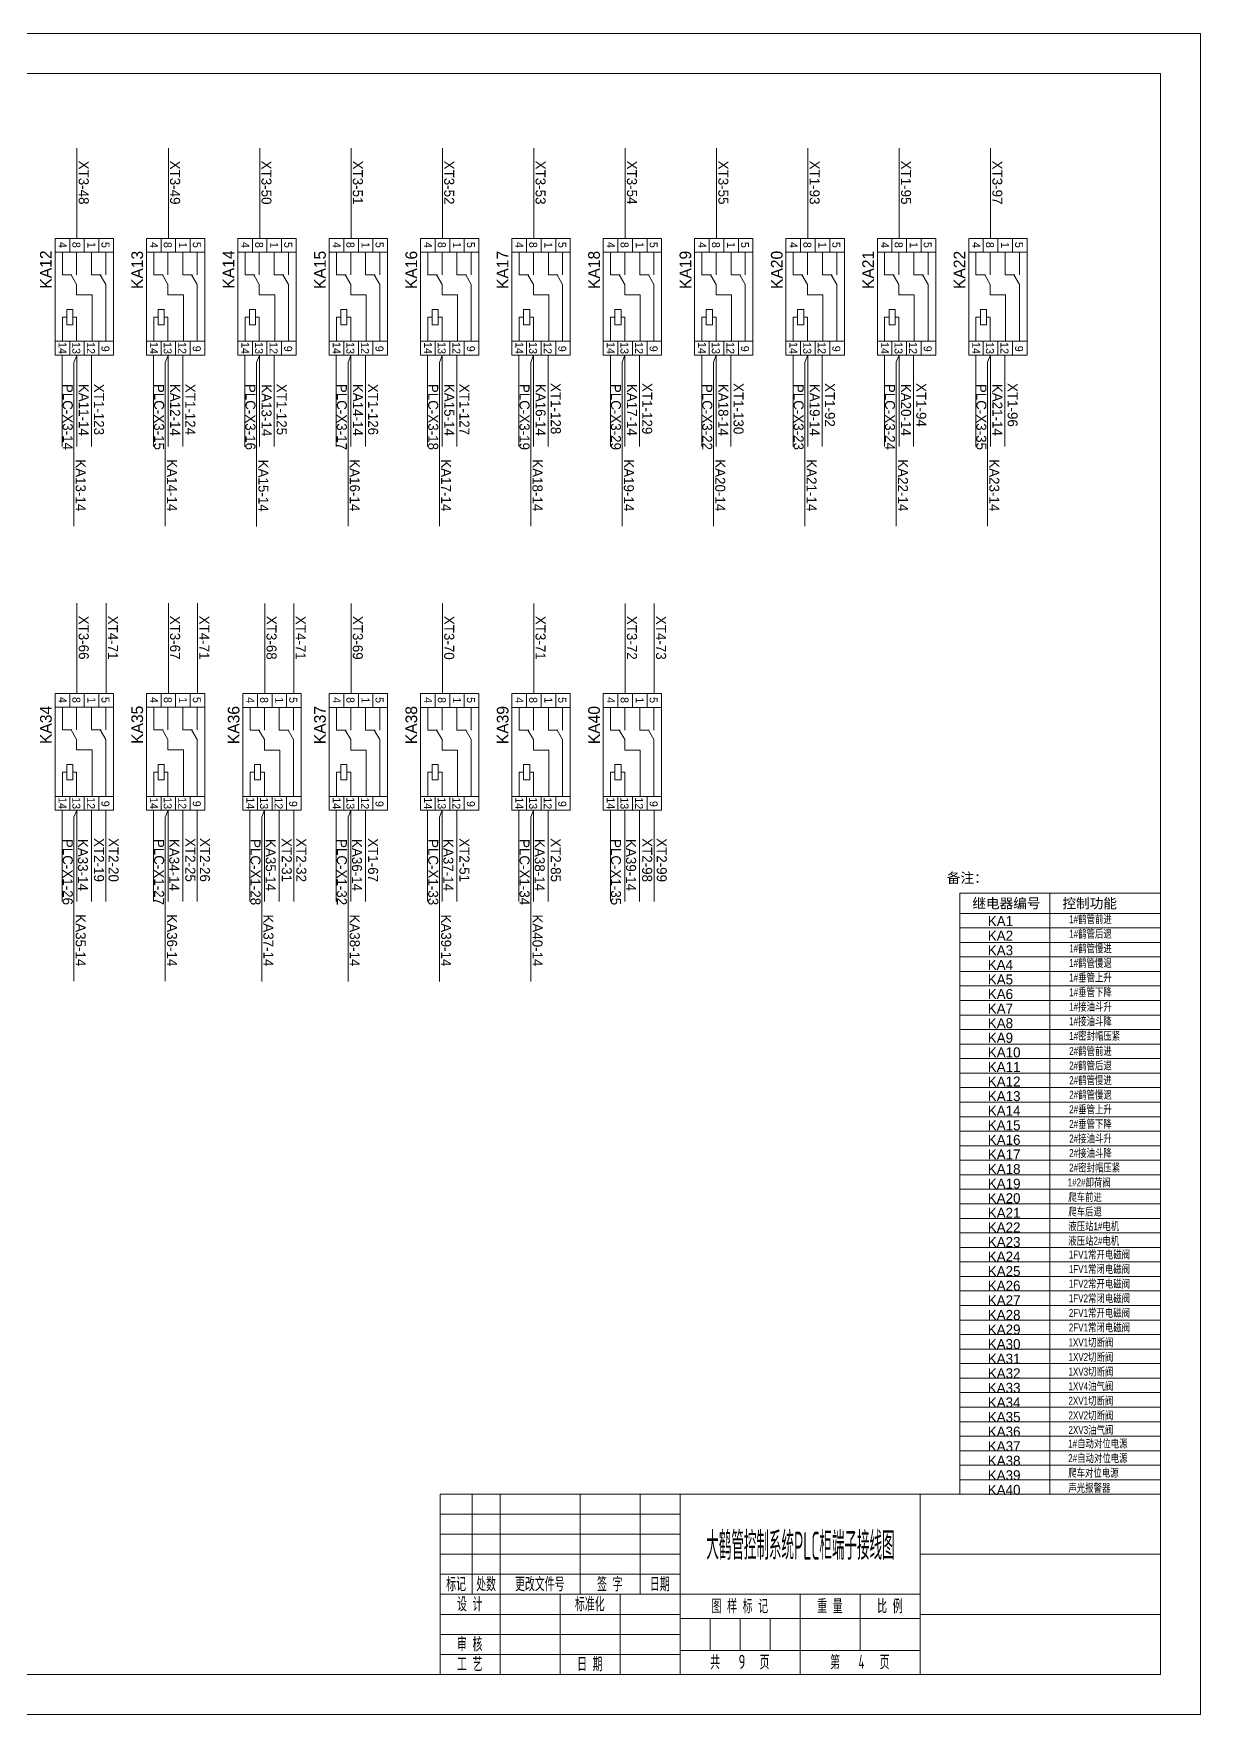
# Model space of a CAD drawing. Header units: millimetres. Extents: x 32721 to 103787, y 57624 to 127312.
# Drawn here: x 39466 to 41410, y 64731 to 67531 of the extents above; entities that cross this region are included whole.
import ezdxf
from ezdxf.enums import TextEntityAlignment as Align

# ---------------------------------------------------------------- set-up
doc = ezdxf.new("R2010")
doc.units = ezdxf.units.MM
doc.header["$LTSCALE"] = 10
for name, color, linetype, lineweight in [('1轮廓实线层', 7, 'Continuous', 18), ('2细线层', 4, 'Continuous', 18), ('6文字层', 3, 'Continuous', 18), ('图框层', 7, 'Continuous', 18)]:
    doc.layers.add(name, color=color, linetype=linetype, lineweight=lineweight)
doc.styles.get("Standard").update_dxf_attribs({"font": 'isocp.shx', "width": 0.707, "bigfont": 'hztxt.shx'})
doc.styles.add('样式 1', font='SIMYOU.TTF', dxfattribs={"width": 0.75})

msp = doc.modelspace()

# ---------------------------------------------------------------- linework, layer by layer
at = {"layer": '1轮廓实线层'}
for p, q in [((39537.91, 67189.3), (39537.91, 67339.68)), ((39690.12, 67189.3), (39690.12, 67339.68)), ((39842.33, 67189.3), (39842.33, 67339.68)), ((39994.55, 67189.3), (39994.55, 67339.68)), ((40146.76, 67189.3), (40146.76, 67339.68)), ((40298.97, 67189.3), (40298.97, 67339.68)), ((40451.18, 67189.3), (40451.18, 67339.68)), ((40603.39, 67189.3), (40603.39, 67339.68)), ((40755.6, 67189.3), (40755.6, 67339.68)), ((40907.81, 67189.3), (40907.81, 67339.68)), ((41060.02, 67189.3), (41060.02, 67339.68)), ((39598.66, 67189.3), (39501.46, 67189.3)), ((39501.46, 66994.9), (39501.46, 67189.3)), ((39525.76, 67166.32), (39525.76, 67189.3)), ((39550.06, 67166.32), (39550.06, 67189.3)), ((39574.36, 67166.32), (39574.36, 67189.3)), ((39598.66, 66994.9), (39598.66, 67189.3)), ((39750.87, 67189.3), (39653.67, 67189.3)), ((39653.67, 66994.9), (39653.67, 67189.3)), ((39677.97, 67166.32), (39677.97, 67189.3)), ((39702.27, 67166.32), (39702.27, 67189.3)), ((39726.57, 67166.32), (39726.57, 67189.3)), ((39750.87, 66994.9), (39750.87, 67189.3)), ((39903.08, 67189.3), (39805.88, 67189.3)), ((39805.88, 66994.9), (39805.88, 67189.3)), ((39830.18, 67166.32), (39830.18, 67189.3)), ((39854.48, 67166.32), (39854.48, 67189.3)), ((39878.78, 67166.32), (39878.78, 67189.3)), ((39903.08, 66994.9), (39903.08, 67189.3)), ((40055.3, 67189.3), (39958.1, 67189.3)), ((39958.1, 66994.9), (39958.1, 67189.3)), ((39982.4, 67166.32), (39982.4, 67189.3)), ((40006.7, 67166.32), (40006.7, 67189.3)), ((40031, 67166.32), (40031, 67189.3)), ((40055.3, 66994.9), (40055.3, 67189.3)), ((40207.51, 67189.3), (40110.31, 67189.3)), ((40110.31, 66994.9), (40110.31, 67189.3)), ((40134.61, 67166.32), (40134.61, 67189.3)), ((40158.91, 67166.32), (40158.91, 67189.3)), ((40183.21, 67166.32), (40183.21, 67189.3)), ((40207.51, 66994.9), (40207.51, 67189.3)), ((40359.72, 67189.3), (40262.52, 67189.3)), ((40262.52, 66994.9), (40262.52, 67189.3)), ((40286.82, 67166.32), (40286.82, 67189.3)), ((40311.12, 67166.32), (40311.12, 67189.3)), ((40335.42, 67166.32), (40335.42, 67189.3)), ((40359.72, 66994.9), (40359.72, 67189.3)), ((40511.93, 67189.3), (40414.73, 67189.3)), ((40414.73, 66994.9), (40414.73, 67189.3)), ((40439.03, 67166.32), (40439.03, 67189.3)), ((40463.33, 67166.32), (40463.33, 67189.3)), ((40487.63, 67166.32), (40487.63, 67189.3)), ((40511.93, 66994.9), (40511.93, 67189.3)), ((40664.14, 67189.3), (40566.94, 67189.3)), ((40566.94, 66994.9), (40566.94, 67189.3)), ((40591.24, 67166.32), (40591.24, 67189.3)), ((40615.54, 67166.32), (40615.54, 67189.3)), ((40639.84, 67166.32), (40639.84, 67189.3)), ((40664.14, 66994.9), (40664.14, 67189.3)), ((40816.35, 67189.3), (40719.15, 67189.3)), ((40719.15, 66994.9), (40719.15, 67189.3)), ((40743.45, 67166.32), (40743.45, 67189.3)), ((40767.75, 67166.32), (40767.75, 67189.3)), ((40792.05, 67166.32), (40792.05, 67189.3)), ((40816.35, 66994.9), (40816.35, 67189.3)), ((40968.56, 67189.3), (40871.36, 67189.3)), ((40871.36, 66994.9), (40871.36, 67189.3)), ((40895.66, 67166.32), (40895.66, 67189.3)), ((40919.96, 67166.32), (40919.96, 67189.3)), ((40944.26, 67166.32), (40944.26, 67189.3)), ((40968.56, 66994.9), (40968.56, 67189.3)), ((41120.77, 67189.3), (41023.57, 67189.3)), ((41023.57, 66994.9), (41023.57, 67189.3)), ((41047.87, 67166.32), (41047.87, 67189.3)), ((41072.17, 67166.32), (41072.17, 67189.3)), ((41096.47, 67166.32), (41096.47, 67189.3)), ((41120.77, 66994.9), (41120.77, 67189.3)), ((39598.66, 67166.32), (39501.46, 67166.32)), ((39513.56, 67128.64), (39513.56, 67166.32)), ((39537.28, 67128.64), (39537.28, 67166.32)), ((39562.16, 67128.64), (39562.16, 67166.32)), ((39585.88, 67128.64), (39585.88, 67166.32)), ((39750.87, 67166.32), (39653.67, 67166.32)), ((39665.77, 67128.64), (39665.77, 67166.32)), ((39689.49, 67128.64), (39689.49, 67166.32)), ((39714.37, 67128.64), (39714.37, 67166.32)), ((39738.09, 67128.64), (39738.09, 67166.32)), ((39903.08, 67166.32), (39805.88, 67166.32)), ((39817.98, 67128.64), (39817.98, 67166.32)), ((39841.7, 67128.64), (39841.7, 67166.32)), ((39866.58, 67128.64), (39866.58, 67166.32)), ((39890.3, 67128.64), (39890.3, 67166.32)), ((40055.3, 67166.32), (39958.1, 67166.32)), ((39970.19, 67128.64), (39970.19, 67166.32)), ((39993.91, 67128.64), (39993.91, 67166.32)), ((40018.79, 67128.64), (40018.79, 67166.32)), ((40042.51, 67128.64), (40042.51, 67166.32)), ((40207.51, 67166.32), (40110.31, 67166.32)), ((40122.4, 67128.64), (40122.4, 67166.32)), ((40146.13, 67128.64), (40146.13, 67166.32)), ((40171, 67128.64), (40171, 67166.32)), ((40194.73, 67128.64), (40194.73, 67166.32)), ((40359.72, 67166.32), (40262.52, 67166.32)), ((40274.61, 67128.64), (40274.61, 67166.32)), ((40298.34, 67128.64), (40298.34, 67166.32)), ((40323.21, 67128.64), (40323.21, 67166.32)), ((40346.94, 67128.64), (40346.94, 67166.32)), ((40511.93, 67166.32), (40414.73, 67166.32)), ((40426.82, 67128.64), (40426.82, 67166.32)), ((40450.55, 67128.64), (40450.55, 67166.32)), ((40475.42, 67128.64), (40475.42, 67166.32)), ((40499.15, 67128.64), (40499.15, 67166.32)), ((40664.14, 67166.32), (40566.94, 67166.32)), ((40579.03, 67128.64), (40579.03, 67166.32)), ((40602.76, 67128.64), (40602.76, 67166.32)), ((40627.63, 67128.64), (40627.63, 67166.32)), ((40651.36, 67128.64), (40651.36, 67166.32)), ((40816.35, 67166.32), (40719.15, 67166.32)), ((40731.24, 67128.64), (40731.24, 67166.32)), ((40754.97, 67128.64), (40754.97, 67166.32)), ((40779.84, 67128.64), (40779.84, 67166.32)), ((40803.57, 67128.64), (40803.57, 67166.32)), ((40968.56, 67166.32), (40871.36, 67166.32)), ((40883.45, 67128.64), (40883.45, 67166.32)), ((40907.18, 67128.64), (40907.18, 67166.32)), ((40932.05, 67128.64), (40932.05, 67166.32)), ((40955.78, 67128.64), (40955.78, 67166.32)), ((41120.77, 67166.32), (41023.57, 67166.32)), ((41035.66, 67128.64), (41035.66, 67166.32)), ((41059.39, 67128.64), (41059.39, 67166.32)), ((41084.26, 67128.64), (41084.26, 67166.32)), ((41107.99, 67128.64), (41107.99, 67166.32)), ((39529.54, 67128.64), (39513.56, 67128.64)), ((39537.28, 67112.69), (39528.07, 67128.64)), ((39578.14, 67128.64), (39562.16, 67128.64)), ((39585.88, 67112.69), (39576.67, 67128.64)), ((39681.75, 67128.64), (39665.77, 67128.64)), ((39689.49, 67112.69), (39680.28, 67128.64)), ((39730.35, 67128.64), (39714.37, 67128.64)), ((39738.09, 67112.69), (39728.88, 67128.64)), ((39833.96, 67128.64), (39817.98, 67128.64)), ((39841.7, 67112.69), (39832.49, 67128.64)), ((39882.56, 67128.64), (39866.58, 67128.64)), ((39890.3, 67112.69), (39881.09, 67128.64)), ((39986.17, 67128.64), (39970.19, 67128.64)), ((39993.91, 67112.69), (39984.7, 67128.64)), ((40034.77, 67128.64), (40018.79, 67128.64)), ((40042.51, 67112.69), (40033.3, 67128.64)), ((40138.38, 67128.64), (40122.4, 67128.64)), ((40146.13, 67112.69), (40136.91, 67128.64)), ((40186.98, 67128.64), (40171, 67128.64)), ((40194.73, 67112.69), (40185.51, 67128.64)), ((40290.59, 67128.64), (40274.61, 67128.64)), ((40298.34, 67112.69), (40289.12, 67128.64)), ((40339.19, 67128.64), (40323.21, 67128.64)), ((40346.94, 67112.69), (40337.72, 67128.64)), ((40442.8, 67128.64), (40426.82, 67128.64)), ((40450.55, 67112.69), (40441.33, 67128.64)), ((40491.4, 67128.64), (40475.42, 67128.64)), ((40499.15, 67112.69), (40489.93, 67128.64)), ((40595.01, 67128.64), (40579.03, 67128.64)), ((40602.76, 67112.69), (40593.54, 67128.64)), ((40643.61, 67128.64), (40627.63, 67128.64)), ((40651.36, 67112.69), (40642.14, 67128.64)), ((40747.22, 67128.64), (40731.24, 67128.64)), ((40754.97, 67112.69), (40745.75, 67128.64)), ((40795.82, 67128.64), (40779.84, 67128.64)), ((40803.57, 67112.69), (40794.35, 67128.64)), ((40899.43, 67128.64), (40883.45, 67128.64)), ((40907.18, 67112.69), (40897.96, 67128.64)), ((40948.03, 67128.64), (40932.05, 67128.64)), ((40955.78, 67112.69), (40946.56, 67128.64)), ((41051.64, 67128.64), (41035.66, 67128.64)), ((41059.39, 67112.69), (41050.17, 67128.64)), ((41100.24, 67128.64), (41084.26, 67128.64)), ((41107.99, 67112.69), (41098.77, 67128.64)), ((39537.28, 67095.35), (39537.28, 67112.69)), ((39563.01, 67095.35), (39537.28, 67095.35)), ((39563.01, 67017.63), (39563.01, 67095.35)), ((39585.88, 67017.88), (39585.88, 67112.69)), ((39689.49, 67095.35), (39689.49, 67112.69)), ((39715.22, 67095.35), (39689.49, 67095.35)), ((39715.22, 67017.63), (39715.22, 67095.35)), ((39738.09, 67017.88), (39738.09, 67112.69)), ((39841.7, 67095.35), (39841.7, 67112.69)), ((39867.43, 67095.35), (39841.7, 67095.35)), ((39867.43, 67017.63), (39867.43, 67095.35)), ((39890.3, 67017.88), (39890.3, 67112.69)), ((39993.91, 67095.35), (39993.91, 67112.69)), ((40019.64, 67095.35), (39993.91, 67095.35)), ((40019.64, 67017.63), (40019.64, 67095.35)), ((40042.51, 67017.88), (40042.51, 67112.69)), ((40146.13, 67095.35), (40146.13, 67112.69)), ((40171.85, 67095.35), (40146.13, 67095.35)), ((40171.85, 67017.63), (40171.85, 67095.35)), ((40194.73, 67017.88), (40194.73, 67112.69)), ((40298.34, 67095.35), (40298.34, 67112.69)), ((40324.06, 67095.35), (40298.34, 67095.35)), ((40324.06, 67017.63), (40324.06, 67095.35)), ((40346.94, 67017.88), (40346.94, 67112.69)), ((40450.55, 67095.35), (40450.55, 67112.69)), ((40476.27, 67095.35), (40450.55, 67095.35)), ((40476.27, 67017.63), (40476.27, 67095.35)), ((40499.15, 67017.88), (40499.15, 67112.69)), ((40602.76, 67095.35), (40602.76, 67112.69)), ((40628.48, 67095.35), (40602.76, 67095.35)), ((40628.48, 67017.63), (40628.48, 67095.35)), ((40651.36, 67017.88), (40651.36, 67112.69)), ((40754.97, 67095.35), (40754.97, 67112.69)), ((40780.69, 67095.35), (40754.97, 67095.35)), ((40780.69, 67017.63), (40780.69, 67095.35)), ((40803.57, 67017.88), (40803.57, 67112.69)), ((40907.18, 67095.35), (40907.18, 67112.69)), ((40932.9, 67095.35), (40907.18, 67095.35)), ((40932.9, 67017.63), (40932.9, 67095.35)), ((40955.78, 67017.88), (40955.78, 67112.69)), ((41059.39, 67095.35), (41059.39, 67112.69)), ((41085.11, 67095.35), (41059.39, 67095.35)), ((41085.11, 67017.63), (41085.11, 67095.35)), ((41107.99, 67017.88), (41107.99, 67112.69)), ((39513.56, 67017.88), (39513.56, 67058.23)), ((39520.87, 67058.23), (39513.56, 67058.23)), ((39531.07, 67058.23), (39537.28, 67058.23)), ((39537.28, 67017.88), (39537.28, 67058.23)), ((39665.77, 67017.88), (39665.77, 67058.23)), ((39673.08, 67058.23), (39665.77, 67058.23)), ((39683.28, 67058.23), (39689.49, 67058.23)), ((39689.49, 67017.88), (39689.49, 67058.23)), ((39817.98, 67017.88), (39817.98, 67058.23)), ((39825.29, 67058.23), (39817.98, 67058.23)), ((39835.49, 67058.23), (39841.7, 67058.23)), ((39841.7, 67017.88), (39841.7, 67058.23)), ((39970.19, 67017.88), (39970.19, 67058.23)), ((39977.5, 67058.23), (39970.19, 67058.23)), ((39987.7, 67058.23), (39993.91, 67058.23)), ((39993.91, 67017.88), (39993.91, 67058.23)), ((40122.4, 67017.88), (40122.4, 67058.23)), ((40129.71, 67058.23), (40122.4, 67058.23)), ((40139.91, 67058.23), (40146.13, 67058.23)), ((40146.13, 67017.88), (40146.13, 67058.23)), ((40274.61, 67017.88), (40274.61, 67058.23)), ((40281.92, 67058.23), (40274.61, 67058.23)), ((40292.12, 67058.23), (40298.34, 67058.23)), ((40298.34, 67017.88), (40298.34, 67058.23)), ((40426.82, 67017.88), (40426.82, 67058.23)), ((40434.13, 67058.23), (40426.82, 67058.23)), ((40444.33, 67058.23), (40450.55, 67058.23)), ((40450.55, 67017.88), (40450.55, 67058.23)), ((40579.03, 67017.88), (40579.03, 67058.23)), ((40586.34, 67058.23), (40579.03, 67058.23)), ((40596.54, 67058.23), (40602.76, 67058.23)), ((40602.76, 67017.88), (40602.76, 67058.23)), ((40731.24, 67017.88), (40731.24, 67058.23)), ((40738.55, 67058.23), (40731.24, 67058.23)), ((40748.75, 67058.23), (40754.97, 67058.23)), ((40754.97, 67017.88), (40754.97, 67058.23)), ((40883.45, 67017.88), (40883.45, 67058.23)), ((40890.76, 67058.23), (40883.45, 67058.23)), ((40900.96, 67058.23), (40907.18, 67058.23)), ((40907.18, 67017.88), (40907.18, 67058.23)), ((41035.66, 67017.88), (41035.66, 67058.23)), ((41042.97, 67058.23), (41035.66, 67058.23)), ((41053.17, 67058.23), (41059.39, 67058.23)), ((41059.39, 67017.88), (41059.39, 67058.23)), ((39598.66, 67017.88), (39501.46, 67017.88)), ((39525.76, 66994.9), (39525.76, 67017.88)), ((39550.06, 66994.9), (39550.06, 67017.88)), ((39574.36, 66994.9), (39574.36, 67017.88)), ((39750.87, 67017.88), (39653.67, 67017.88)), ((39677.97, 66994.9), (39677.97, 67017.88)), ((39702.27, 66994.9), (39702.27, 67017.88)), ((39726.57, 66994.9), (39726.57, 67017.88)), ((39903.08, 67017.88), (39805.88, 67017.88)), ((39830.18, 66994.9), (39830.18, 67017.88)), ((39854.48, 66994.9), (39854.48, 67017.88)), ((39878.78, 66994.9), (39878.78, 67017.88)), ((40055.3, 67017.88), (39958.1, 67017.88)), ((39982.4, 66994.9), (39982.4, 67017.88)), ((40006.7, 66994.9), (40006.7, 67017.88)), ((40031, 66994.9), (40031, 67017.88)), ((40207.51, 67017.88), (40110.31, 67017.88)), ((40134.61, 66994.9), (40134.61, 67017.88)), ((40158.91, 66994.9), (40158.91, 67017.88)), ((40183.21, 66994.9), (40183.21, 67017.88)), ((40359.72, 67017.88), (40262.52, 67017.88)), ((40286.82, 66994.9), (40286.82, 67017.88)), ((40311.12, 66994.9), (40311.12, 67017.88)), ((40335.42, 66994.9), (40335.42, 67017.88)), ((40511.93, 67017.88), (40414.73, 67017.88)), ((40439.03, 66994.9), (40439.03, 67017.88)), ((40463.33, 66994.9), (40463.33, 67017.88)), ((40487.63, 66994.9), (40487.63, 67017.88)), ((40664.14, 67017.88), (40566.94, 67017.88)), ((40591.24, 66994.9), (40591.24, 67017.88)), ((40615.54, 66994.9), (40615.54, 67017.88)), ((40639.84, 66994.9), (40639.84, 67017.88)), ((40816.35, 67017.88), (40719.15, 67017.88)), ((40743.45, 66994.9), (40743.45, 67017.88)), ((40767.75, 66994.9), (40767.75, 67017.88)), ((40792.05, 66994.9), (40792.05, 67017.88)), ((40968.56, 67017.88), (40871.36, 67017.88)), ((40895.66, 66994.9), (40895.66, 67017.88)), ((40919.96, 66994.9), (40919.96, 67017.88)), ((40944.26, 66994.9), (40944.26, 67017.88)), ((41120.77, 67017.88), (41023.57, 67017.88)), ((41047.87, 66994.9), (41047.87, 67017.88)), ((41072.17, 66994.9), (41072.17, 67017.88)), ((41096.47, 66994.9), (41096.47, 67017.88)), ((39598.66, 66994.9), (39501.46, 66994.9)), ((39513.27, 66994.9), (39513.27, 66842.78)), ((39532.81, 66982.59), (39537.57, 66994.25)), ((39532.81, 66967), (39532.81, 66982.59)), ((39537.57, 66994.9), (39537.57, 66842.78)), ((39561.87, 66994.9), (39561.87, 66842.78)), ((39750.87, 66994.9), (39653.67, 66994.9)), ((39665.48, 66994.9), (39665.48, 66842.78)), ((39685.02, 66982.59), (39689.78, 66994.25)), ((39685.02, 66967), (39685.02, 66982.59)), ((39689.78, 66994.9), (39689.78, 66842.78)), ((39714.08, 66994.9), (39714.08, 66842.78)), ((39903.08, 66994.9), (39805.88, 66994.9)), ((39817.69, 66994.25), (39817.69, 66842.13)), ((39837.23, 66982.59), (39841.99, 66994.25)), ((39837.23, 66967), (39837.23, 66982.59)), ((39841.99, 66994.9), (39841.99, 66842.78)), ((39866.29, 66994.9), (39866.29, 66842.78)), ((40055.3, 66994.9), (39958.1, 66994.9)), ((39969.9, 66994.9), (39969.9, 66842.78)), ((39989.44, 66982.59), (39994.2, 66994.25)), ((39989.44, 66967), (39989.44, 66982.59)), ((39994.2, 66994.9), (39994.2, 66842.78)), ((40018.5, 66994.9), (40018.5, 66842.78)), ((40207.51, 66994.9), (40110.31, 66994.9)), ((40122.11, 66994.9), (40122.11, 66842.78)), ((40141.65, 66982.59), (40146.41, 66994.25)), ((40141.65, 66967), (40141.65, 66982.59)), ((40146.41, 66994.9), (40146.41, 66842.78)), ((40170.71, 66994.9), (40170.71, 66842.78)), ((40359.72, 66994.9), (40262.52, 66994.9)), ((40274.32, 66994.9), (40274.32, 66842.78)), ((40293.86, 66983.24), (40298.62, 66994.9)), ((40293.86, 66967.64), (40293.86, 66983.24)), ((40298.62, 66994.9), (40298.62, 66842.78)), ((40322.92, 66994.9), (40322.92, 66842.78)), ((40511.93, 66994.9), (40414.73, 66994.9)), ((40426.53, 66994.9), (40426.53, 66842.78)), ((40446.07, 66983.24), (40450.83, 66994.9)), ((40446.07, 66967.64), (40446.07, 66983.24)), ((40450.83, 66994.9), (40450.83, 66842.78)), ((40475.13, 66994.9), (40475.13, 66842.78)), ((40664.14, 66994.9), (40566.94, 66994.9)), ((40578.74, 66994.9), (40578.74, 66842.78)), ((40598.28, 66983.24), (40603.04, 66994.9)), ((40598.28, 66967.64), (40598.28, 66983.24)), ((40603.04, 66994.9), (40603.04, 66842.78)), ((40627.34, 66994.9), (40627.34, 66842.78)), ((40816.35, 66994.9), (40719.15, 66994.9)), ((40730.95, 66994.9), (40730.95, 66842.78)), ((40750.49, 66983.24), (40755.25, 66994.9)), ((40750.49, 66967.64), (40750.49, 66983.24)), ((40755.25, 66994.9), (40755.25, 66842.78)), ((40779.55, 66994.9), (40779.55, 66842.78)), ((40968.56, 66994.9), (40871.36, 66994.9)), ((40883.16, 66994.9), (40883.16, 66842.78)), ((40902.7, 66983.24), (40907.46, 66994.9)), ((40902.7, 66967.64), (40902.7, 66983.24)), ((40907.46, 66994.9), (40907.46, 66842.78)), ((40931.76, 66994.9), (40931.76, 66842.78)), ((41120.77, 66994.9), (41023.57, 66994.9)), ((41035.37, 66994.9), (41035.37, 66842.78)), ((41054.91, 66983.24), (41059.67, 66994.9)), ((41054.91, 66967.64), (41054.91, 66983.24)), ((41059.67, 66994.9), (41059.67, 66842.78)), ((41083.97, 66994.9), (41083.97, 66842.78)), ((39532.81, 66967.64), (39532.81, 66709.98)), ((39685.02, 66967.64), (39685.02, 66709.98)), ((39837.23, 66967), (39837.23, 66709.33)), ((39989.44, 66967.64), (39989.44, 66709.98)), ((40141.65, 66967.64), (40141.65, 66709.98)), ((40293.86, 66967.64), (40293.86, 66709.98)), ((40446.07, 66967.64), (40446.07, 66709.98)), ((40598.28, 66967.64), (40598.28, 66709.98)), ((40750.49, 66967.64), (40750.49, 66709.98)), ((40902.7, 66967.64), (40902.7, 66709.98)), ((41054.91, 66967.64), (41054.91, 66709.98)), ((39537.91, 66431.27), (39537.91, 66581.65)), ((39586.51, 66431.27), (39586.51, 66581.65)), ((39690.12, 66431.27), (39690.12, 66581.65)), ((39738.72, 66431.27), (39738.72, 66581.65)), ((39850.74, 66431.01), (39850.74, 66581.39)), ((39899.34, 66431.01), (39899.34, 66581.39)), ((39994.55, 66431.01), (39994.55, 66581.39)), ((40146.76, 66431.01), (40146.76, 66581.39)), ((40298.97, 66431.01), (40298.97, 66581.39)), ((40451.18, 66431.01), (40451.18, 66581.39)), ((40499.78, 66431.01), (40499.78, 66581.39)), ((39598.66, 66431.27), (39501.46, 66431.27)), ((39501.46, 66236.87), (39501.46, 66431.27)), ((39525.76, 66408.29), (39525.76, 66431.27)), ((39550.06, 66408.29), (39550.06, 66431.27)), ((39574.36, 66408.29), (39574.36, 66431.27)), ((39598.66, 66236.87), (39598.66, 66431.27)), ((39750.87, 66431.27), (39653.67, 66431.27)), ((39653.67, 66236.87), (39653.67, 66431.27)), ((39677.97, 66408.29), (39677.97, 66431.27)), ((39702.27, 66408.29), (39702.27, 66431.27)), ((39726.57, 66408.29), (39726.57, 66431.27)), ((39750.87, 66236.87), (39750.87, 66431.27)), ((39911.49, 66431.01), (39814.29, 66431.01)), ((39814.29, 66236.61), (39814.29, 66431.01)), ((39838.59, 66408.03), (39838.59, 66431.01)), ((39862.89, 66408.03), (39862.89, 66431.01)), ((39887.19, 66408.03), (39887.19, 66431.01)), ((39911.49, 66236.61), (39911.49, 66431.01)), ((40055.3, 66431.01), (39958.1, 66431.01)), ((39958.1, 66236.61), (39958.1, 66431.01)), ((39982.4, 66408.03), (39982.4, 66431.01)), ((40006.7, 66408.03), (40006.7, 66431.01)), ((40031, 66408.03), (40031, 66431.01)), ((40055.3, 66236.61), (40055.3, 66431.01)), ((40207.51, 66431.01), (40110.31, 66431.01)), ((40110.31, 66236.61), (40110.31, 66431.01)), ((40134.61, 66408.03), (40134.61, 66431.01)), ((40158.91, 66408.03), (40158.91, 66431.01)), ((40183.21, 66408.03), (40183.21, 66431.01)), ((40207.51, 66236.61), (40207.51, 66431.01)), ((40359.72, 66431.01), (40262.52, 66431.01)), ((40262.52, 66236.61), (40262.52, 66431.01)), ((40286.82, 66408.03), (40286.82, 66431.01)), ((40311.12, 66408.03), (40311.12, 66431.01)), ((40335.42, 66408.03), (40335.42, 66431.01)), ((40359.72, 66236.61), (40359.72, 66431.01)), ((40511.93, 66431.01), (40414.73, 66431.01)), ((40414.73, 66236.61), (40414.73, 66431.01)), ((40439.03, 66408.03), (40439.03, 66431.01)), ((40463.33, 66408.03), (40463.33, 66431.01)), ((40487.63, 66408.03), (40487.63, 66431.01)), ((40511.93, 66236.61), (40511.93, 66431.01)), ((39598.66, 66408.29), (39501.46, 66408.29)), ((39513.56, 66370.61), (39513.56, 66408.29)), ((39537.28, 66370.61), (39537.28, 66408.29)), ((39562.16, 66370.61), (39562.16, 66408.29)), ((39585.88, 66370.61), (39585.88, 66408.29)), ((39750.87, 66408.29), (39653.67, 66408.29)), ((39665.77, 66370.61), (39665.77, 66408.29)), ((39689.49, 66370.61), (39689.49, 66408.29)), ((39714.37, 66370.61), (39714.37, 66408.29)), ((39738.09, 66370.61), (39738.09, 66408.29)), ((39911.49, 66408.03), (39814.29, 66408.03)), ((39826.38, 66370.35), (39826.38, 66408.03)), ((39850.11, 66370.35), (39850.11, 66408.03)), ((39874.98, 66370.35), (39874.98, 66408.03)), ((39898.71, 66370.35), (39898.71, 66408.03)), ((40055.3, 66408.03), (39958.1, 66408.03)), ((39970.19, 66370.35), (39970.19, 66408.03)), ((39993.91, 66370.35), (39993.91, 66408.03)), ((40018.79, 66370.35), (40018.79, 66408.03)), ((40042.51, 66370.35), (40042.51, 66408.03)), ((40207.51, 66408.03), (40110.31, 66408.03)), ((40122.4, 66370.35), (40122.4, 66408.03)), ((40146.13, 66370.35), (40146.13, 66408.03)), ((40171, 66370.35), (40171, 66408.03)), ((40194.73, 66370.35), (40194.73, 66408.03)), ((40359.72, 66408.03), (40262.52, 66408.03)), ((40274.61, 66370.35), (40274.61, 66408.03)), ((40298.34, 66370.35), (40298.34, 66408.03)), ((40323.21, 66370.35), (40323.21, 66408.03)), ((40346.94, 66370.35), (40346.94, 66408.03)), ((40511.93, 66408.03), (40414.73, 66408.03)), ((40426.82, 66370.35), (40426.82, 66408.03)), ((40450.55, 66370.35), (40450.55, 66408.03)), ((40475.42, 66370.35), (40475.42, 66408.03)), ((40499.15, 66370.35), (40499.15, 66408.03)), ((39529.54, 66370.61), (39513.56, 66370.61)), ((39537.28, 66354.66), (39528.07, 66370.61)), ((39578.14, 66370.61), (39562.16, 66370.61)), ((39585.88, 66354.66), (39576.67, 66370.61)), ((39681.75, 66370.61), (39665.77, 66370.61)), ((39689.49, 66354.66), (39680.28, 66370.61)), ((39730.35, 66370.61), (39714.37, 66370.61)), ((39738.09, 66354.66), (39728.88, 66370.61)), ((39842.36, 66370.35), (39826.38, 66370.35)), ((39850.11, 66354.4), (39840.89, 66370.35)), ((39890.96, 66370.35), (39874.98, 66370.35)), ((39898.71, 66354.4), (39889.49, 66370.35)), ((39986.17, 66370.35), (39970.19, 66370.35)), ((39993.91, 66354.4), (39984.7, 66370.35)), ((40034.77, 66370.35), (40018.79, 66370.35)), ((40042.51, 66354.4), (40033.3, 66370.35)), ((40138.38, 66370.35), (40122.4, 66370.35)), ((40146.13, 66354.4), (40136.91, 66370.35)), ((40186.98, 66370.35), (40171, 66370.35)), ((40194.73, 66354.4), (40185.51, 66370.35)), ((40290.59, 66370.35), (40274.61, 66370.35)), ((40298.34, 66354.4), (40289.12, 66370.35)), ((40339.19, 66370.35), (40323.21, 66370.35)), ((40346.94, 66354.4), (40337.72, 66370.35)), ((40442.8, 66370.35), (40426.82, 66370.35)), ((40450.55, 66354.4), (40441.33, 66370.35)), ((40491.4, 66370.35), (40475.42, 66370.35)), ((40499.15, 66354.4), (40489.93, 66370.35)), ((39537.28, 66337.32), (39537.28, 66354.66)), ((39563.01, 66337.32), (39537.28, 66337.32)), ((39563.01, 66259.6), (39563.01, 66337.32)), ((39585.88, 66259.86), (39585.88, 66354.66)), ((39689.49, 66337.32), (39689.49, 66354.66)), ((39715.22, 66337.32), (39689.49, 66337.32)), ((39715.22, 66259.6), (39715.22, 66337.32)), ((39738.09, 66259.86), (39738.09, 66354.66)), ((39850.11, 66337.06), (39850.11, 66354.4)), ((39875.83, 66337.06), (39850.11, 66337.06)), ((39875.83, 66259.34), (39875.83, 66337.06)), ((39898.71, 66259.59), (39898.71, 66354.4)), ((39993.91, 66337.06), (39993.91, 66354.4)), ((40019.64, 66337.06), (39993.91, 66337.06)), ((40019.64, 66259.34), (40019.64, 66337.06)), ((40042.51, 66259.59), (40042.51, 66354.4)), ((40146.13, 66337.06), (40146.13, 66354.4)), ((40171.85, 66337.06), (40146.13, 66337.06)), ((40171.85, 66259.34), (40171.85, 66337.06)), ((40194.73, 66259.59), (40194.73, 66354.4)), ((40298.34, 66337.06), (40298.34, 66354.4)), ((40324.06, 66337.06), (40298.34, 66337.06)), ((40324.06, 66259.34), (40324.06, 66337.06)), ((40346.94, 66259.59), (40346.94, 66354.4)), ((40450.55, 66337.06), (40450.55, 66354.4)), ((40476.27, 66337.06), (40450.55, 66337.06)), ((40476.27, 66259.34), (40476.27, 66337.06)), ((40499.15, 66259.59), (40499.15, 66354.4)), ((39513.56, 66259.86), (39513.56, 66300.2)), ((39520.87, 66300.2), (39513.56, 66300.2)), ((39531.07, 66300.2), (39537.28, 66300.2)), ((39537.28, 66259.86), (39537.28, 66300.2)), ((39665.77, 66259.86), (39665.77, 66300.2)), ((39673.08, 66300.2), (39665.77, 66300.2)), ((39683.28, 66300.2), (39689.49, 66300.2)), ((39689.49, 66259.86), (39689.49, 66300.2)), ((39826.38, 66259.59), (39826.38, 66299.94)), ((39833.69, 66299.94), (39826.38, 66299.94)), ((39843.89, 66299.94), (39850.11, 66299.94)), ((39850.11, 66259.59), (39850.11, 66299.94)), ((39970.19, 66259.59), (39970.19, 66299.94)), ((39977.5, 66299.94), (39970.19, 66299.94)), ((39987.7, 66299.94), (39993.91, 66299.94)), ((39993.91, 66259.59), (39993.91, 66299.94)), ((40122.4, 66259.59), (40122.4, 66299.94)), ((40129.71, 66299.94), (40122.4, 66299.94)), ((40139.91, 66299.94), (40146.13, 66299.94)), ((40146.13, 66259.59), (40146.13, 66299.94)), ((40274.61, 66259.59), (40274.61, 66299.94)), ((40281.92, 66299.94), (40274.61, 66299.94)), ((40292.12, 66299.94), (40298.34, 66299.94)), ((40298.34, 66259.59), (40298.34, 66299.94)), ((40426.82, 66259.59), (40426.82, 66299.94)), ((40434.13, 66299.94), (40426.82, 66299.94)), ((40444.33, 66299.94), (40450.55, 66299.94)), ((40450.55, 66259.59), (40450.55, 66299.94)), ((39598.66, 66259.86), (39501.46, 66259.86)), ((39525.76, 66236.87), (39525.76, 66259.86)), ((39550.06, 66236.87), (39550.06, 66259.86)), ((39574.36, 66236.87), (39574.36, 66259.86)), ((39750.87, 66259.86), (39653.67, 66259.86)), ((39677.97, 66236.87), (39677.97, 66259.86)), ((39702.27, 66236.87), (39702.27, 66259.86)), ((39726.57, 66236.87), (39726.57, 66259.86)), ((39911.49, 66259.59), (39814.29, 66259.59)), ((39838.59, 66236.61), (39838.59, 66259.59)), ((39862.89, 66236.61), (39862.89, 66259.59)), ((39887.19, 66236.61), (39887.19, 66259.59)), ((40055.3, 66259.59), (39958.1, 66259.59)), ((39982.4, 66236.61), (39982.4, 66259.59)), ((40006.7, 66236.61), (40006.7, 66259.59)), ((40031, 66236.61), (40031, 66259.59)), ((40207.51, 66259.59), (40110.31, 66259.59)), ((40134.61, 66236.61), (40134.61, 66259.59)), ((40158.91, 66236.61), (40158.91, 66259.59)), ((40183.21, 66236.61), (40183.21, 66259.59)), ((40359.72, 66259.59), (40262.52, 66259.59)), ((40286.82, 66236.61), (40286.82, 66259.59)), ((40311.12, 66236.61), (40311.12, 66259.59)), ((40335.42, 66236.61), (40335.42, 66259.59)), ((40511.93, 66259.59), (40414.73, 66259.59)), ((40439.03, 66236.61), (40439.03, 66259.59)), ((40463.33, 66236.61), (40463.33, 66259.59)), ((40487.63, 66236.61), (40487.63, 66259.59)), ((39598.66, 66236.87), (39501.46, 66236.87)), ((39513.27, 66236.87), (39513.27, 66084.75)), ((39532.81, 66225.21), (39537.57, 66236.87)), ((39532.81, 66209.61), (39532.81, 66225.21)), ((39537.57, 66236.87), (39537.57, 66084.75)), ((39561.87, 66236.87), (39561.87, 66084.75)), ((39586.17, 66236.87), (39586.17, 66084.75)), ((39750.87, 66236.87), (39653.67, 66236.87)), ((39665.48, 66236.87), (39665.48, 66084.75)), ((39685.02, 66225.21), (39689.78, 66236.87)), ((39685.02, 66209.61), (39685.02, 66225.21)), ((39689.78, 66236.87), (39689.78, 66084.75)), ((39714.08, 66236.87), (39714.08, 66084.75)), ((39738.38, 66236.87), (39738.38, 66084.75)), ((39911.49, 66236.61), (39814.29, 66236.61)), ((39826.09, 66236.61), (39826.09, 66084.49)), ((39845.63, 66224.95), (39850.39, 66236.61)), ((39845.63, 66209.35), (39845.63, 66224.95)), ((39850.39, 66236.61), (39850.39, 66084.49)), ((39874.69, 66236.61), (39874.69, 66084.49)), ((39898.99, 66236.61), (39898.99, 66084.49)), ((40055.3, 66236.61), (39958.1, 66236.61)), ((39969.9, 66236.61), (39969.9, 66084.49)), ((39989.44, 66224.95), (39994.2, 66236.61)), ((39989.44, 66209.35), (39989.44, 66224.95)), ((39994.2, 66236.61), (39994.2, 66084.49)), ((40018.5, 66236.61), (40018.5, 66084.49)), ((40207.51, 66236.61), (40110.31, 66236.61)), ((40122.11, 66236.61), (40122.11, 66084.49)), ((40141.65, 66224.95), (40146.41, 66236.61)), ((40141.65, 66209.35), (40141.65, 66224.95)), ((40146.41, 66236.61), (40146.41, 66084.49)), ((40170.71, 66236.61), (40170.71, 66084.49)), ((40359.72, 66236.61), (40262.52, 66236.61)), ((40274.32, 66236.61), (40274.32, 66084.49)), ((40293.86, 66224.95), (40298.62, 66236.61)), ((40293.86, 66209.35), (40293.86, 66224.95)), ((40298.62, 66236.61), (40298.62, 66084.49)), ((40322.92, 66236.61), (40322.92, 66084.49)), ((40511.93, 66236.61), (40414.73, 66236.61)), ((40426.53, 66236.61), (40426.53, 66084.49)), ((40450.83, 66236.61), (40450.83, 66084.49)), ((40475.13, 66236.61), (40475.13, 66084.49)), ((40499.43, 66236.61), (40499.43, 66084.49)), ((39532.81, 66209.61), (39532.81, 65951.95)), ((39685.02, 66209.61), (39685.02, 65951.95)), ((39845.63, 66209.35), (39845.63, 65951.69)), ((39989.44, 66209.35), (39989.44, 65951.69)), ((40141.65, 66209.35), (40141.65, 65951.69)), ((40293.86, 66209.35), (40293.86, 65951.69)), ((41008.78, 66064.94), (41008.78, 66098.73)), ((41008.78, 66098.73), (41342.86, 66098.73)), ((41158.95, 66098.73), (41158.95, 65097.17)), ((41342.86, 66098.73), (41342.86, 66064.94)), ((41008.78, 66064.94), (41342.86, 66064.94)), ((41008.78, 66064.94), (41008.78, 65097.17)), ((41342.86, 66064.94), (41342.86, 65097.17)), ((41008.78, 66040.74), (41342.86, 66040.74)), ((41008.78, 66016.55), (41342.86, 66016.55)), ((41008.78, 65992.36), (41342.86, 65992.36)), ((41008.78, 65968.16), (41342.86, 65968.16)), ((41008.78, 65943.97), (41342.86, 65943.97)), ((41008.78, 65919.77), (41342.86, 65919.77)), ((41008.78, 65895.58), (41342.86, 65895.58)), ((41008.78, 65871.39), (41342.86, 65871.39)), ((41008.78, 65847.19), (41342.86, 65847.19)), ((41008.78, 65823), (41342.86, 65823)), ((41008.78, 65798.8), (41342.86, 65798.8)), ((41008.78, 65774.61), (41342.86, 65774.61)), ((41008.78, 65750.41), (41342.86, 65750.41)), ((41008.78, 65726.22), (41342.86, 65726.22)), ((41008.78, 65702.03), (41342.86, 65702.03)), ((41008.78, 65677.83), (41342.86, 65677.83)), ((41008.78, 65653.64), (41342.86, 65653.64)), ((41008.78, 65629.44), (41342.86, 65629.44)), ((41008.78, 65605.25), (41342.86, 65605.25)), ((41008.78, 65581.05), (41342.86, 65581.05)), ((41008.78, 65556.86), (41342.86, 65556.86)), ((41008.78, 65532.67), (41342.86, 65532.67)), ((41008.78, 65508.47), (41342.86, 65508.47)), ((41008.78, 65484.28), (41342.86, 65484.28)), ((41008.78, 65460.08), (41342.86, 65460.08)), ((41008.78, 65435.89), (41342.86, 65435.89)), ((41008.78, 65411.7), (41342.86, 65411.7)), ((41008.78, 65387.5), (41342.86, 65387.5)), ((41008.78, 65363.31), (41342.86, 65363.31)), ((41008.78, 65339.11), (41342.86, 65339.11)), ((41008.78, 65314.92), (41342.86, 65314.92)), ((41008.78, 65290.72), (41342.86, 65290.72)), ((41008.78, 65266.53), (41342.86, 65266.53)), ((41008.78, 65242.34), (41342.86, 65242.34)), ((41008.78, 65218.14), (41342.86, 65218.14)), ((41008.78, 65193.95), (41342.86, 65193.95)), ((41008.78, 65169.75), (41342.86, 65169.75)), ((41008.78, 65145.56), (41342.86, 65145.56)), ((41008.78, 65121.37), (41342.86, 65121.37)), ((41342.86, 65097.17), (40142.86, 65097.17)), ((40142.86, 64797.17), (40142.86, 65097.17)), ((41008.78, 65097.17), (41342.86, 65097.17)), ((40142.86, 64797.17), (41342.86, 64797.17))]:
    msp.add_line(p, q, dxfattribs=at)
for points in [[(39531.07, 67071.06), (39531.07, 67045.41), (39520.87, 67045.41), (39520.87, 67071.06)], [(39683.28, 67071.06), (39683.28, 67045.41), (39673.08, 67045.41), (39673.08, 67071.06)], [(39835.49, 67071.06), (39835.49, 67045.41), (39825.29, 67045.41), (39825.29, 67071.06)], [(39987.7, 67071.06), (39987.7, 67045.41), (39977.5, 67045.41), (39977.5, 67071.06)], [(40139.91, 67071.06), (40139.91, 67045.41), (40129.71, 67045.41), (40129.71, 67071.06)], [(40292.12, 67071.06), (40292.12, 67045.41), (40281.92, 67045.41), (40281.92, 67071.06)], [(40444.33, 67071.06), (40444.33, 67045.41), (40434.13, 67045.41), (40434.13, 67071.06)], [(40596.54, 67071.06), (40596.54, 67045.41), (40586.34, 67045.41), (40586.34, 67071.06)], [(40748.75, 67071.06), (40748.75, 67045.41), (40738.55, 67045.41), (40738.55, 67071.06)], [(40900.96, 67071.06), (40900.96, 67045.41), (40890.76, 67045.41), (40890.76, 67071.06)], [(41053.17, 67071.06), (41053.17, 67045.41), (41042.97, 67045.41), (41042.97, 67071.06)], [(39531.07, 66313.03), (39531.07, 66287.38), (39520.87, 66287.38), (39520.87, 66313.03)], [(39683.28, 66313.03), (39683.28, 66287.38), (39673.08, 66287.38), (39673.08, 66313.03)], [(39843.89, 66312.77), (39843.89, 66287.12), (39833.69, 66287.12), (39833.69, 66312.77)], [(39987.7, 66312.77), (39987.7, 66287.12), (39977.5, 66287.12), (39977.5, 66312.77)], [(40139.91, 66312.77), (40139.91, 66287.12), (40129.71, 66287.12), (40129.71, 66312.77)], [(40292.12, 66312.77), (40292.12, 66287.12), (40281.92, 66287.12), (40281.92, 66312.77)], [(40444.33, 66312.77), (40444.33, 66287.12), (40434.13, 66287.12), (40434.13, 66312.77)]]:
    msp.add_lwpolyline(points, close=True, dxfattribs=at)
at = {"layer": '2细线层'}
for p, q in [((41409.53, 67530.5), (37449.53, 67530.5)), ((41409.53, 67530.5), (41409.53, 64730.5)), ((40196.2, 64930.5), (40196.2, 65097.17)), ((40242.86, 64930.5), (40242.86, 65097.17)), ((40376.2, 64930.5), (40376.2, 65097.17)), ((40476.2, 64930.5), (40476.2, 65097.17)), ((40542.86, 64797.17), (40542.86, 65097.17)), ((40942.86, 64797.17), (40942.86, 65097.17)), ((40142.86, 65063.84), (40542.86, 65063.84)), ((40142.86, 65030.5), (40542.86, 65030.5)), ((40142.86, 64997.17), (40542.86, 64997.17)), ((40942.86, 64997.17), (41342.86, 64997.17)), ((40142.86, 64963.84), (40542.86, 64963.84)), ((40142.86, 64930.5), (40942.86, 64930.5)), ((40242.86, 64797.17), (40242.86, 64930.5)), ((40342.86, 64797.17), (40342.86, 64930.5)), ((40442.86, 64797.17), (40442.86, 64930.5)), ((40742.86, 64797.17), (40742.86, 64930.5)), ((40842.86, 64837.17), (40842.86, 64930.5)), ((40142.86, 64897.17), (40542.86, 64897.17)), ((40542.86, 64890.5), (40942.86, 64890.5)), ((40592.86, 64837.17), (40592.86, 64890.5)), ((40642.86, 64837.17), (40642.86, 64890.5)), ((40692.86, 64837.17), (40692.86, 64890.5)), ((40942.86, 64897.17), (41342.86, 64897.17)), ((40142.86, 64863.84), (40542.86, 64863.84)), ((40142.86, 64830.5), (40542.86, 64830.5)), ((40542.86, 64837.17), (40942.86, 64837.17)), ((41409.53, 64730.5), (37449.53, 64730.5))]:
    msp.add_line(p, q, dxfattribs=at)
at = {"layer": '图框层'}
for p, q in [((41342.86, 67463.84), (37616.2, 67463.84)), ((41342.86, 67463.84), (41342.86, 64797.17)), ((41342.86, 64797.17), (41342.86, 65097.17)), ((37616.2, 64797.17), (41342.86, 64797.17))]:
    msp.add_line(p, q, dxfattribs=at)

# ---------------------------------------------------------------- texts
at = {"layer": '1轮廓实线层', "style": '样式 1'}
for s, height, p in [('XT3-48', 16.667, (39540.87, 67318.86)), ('XT3-49', 16.667, (39693.08, 67318.86)), ('XT3-50', 16.667, (39845.29, 67318.86)), ('XT3-51', 16.667, (39997.5, 67318.86)), ('XT3-52', 16.667, (40149.71, 67318.86)), ('XT3-53', 16.667, (40301.92, 67318.86)), ('XT3-54', 16.667, (40454.13, 67318.86)), ('XT3-55', 16.667, (40606.34, 67318.86)), ('XT1-93', 16.667, (40758.55, 67318.86)), ('XT1-95', 16.667, (40910.76, 67318.86)), ('XT3-97', 16.667, (41062.97, 67318.86)), ('4', 13.33, (39507.43, 67183.4)), ('8', 13.33, (39530.24, 67183.52)), ('1', 13.33, (39555.43, 67183.12)), ('5', 13.33, (39578.67, 67183.52)), ('4', 13.33, (39659.64, 67183.4)), ('8', 13.33, (39682.45, 67183.52)), ('1', 13.33, (39707.64, 67183.12)), ('5', 13.33, (39730.88, 67183.52)), ('4', 13.33, (39811.85, 67183.4)), ('8', 13.33, (39834.66, 67183.52)), ('1', 13.33, (39859.85, 67183.12)), ('5', 13.33, (39883.09, 67183.52)), ('4', 13.33, (39964.06, 67183.4)), ('8', 13.33, (39986.87, 67183.52)), ('1', 13.33, (40012.06, 67183.12)), ('5', 13.33, (40035.3, 67183.52)), ('4', 13.33, (40116.27, 67183.4)), ('8', 13.33, (40139.08, 67183.52)), ('1', 13.33, (40164.27, 67183.12)), ('5', 13.33, (40187.51, 67183.52)), ('4', 13.33, (40268.48, 67183.4)), ('8', 13.33, (40291.29, 67183.52)), ('1', 13.33, (40316.48, 67183.12)), ('5', 13.33, (40339.72, 67183.52)), ('4', 13.33, (40420.69, 67183.4)), ('8', 13.33, (40443.5, 67183.52)), ('1', 13.33, (40468.69, 67183.12)), ('5', 13.33, (40491.93, 67183.52)), ('4', 13.33, (40572.9, 67183.4)), ('8', 13.33, (40595.71, 67183.52)), ('1', 13.33, (40620.9, 67183.12)), ('5', 13.33, (40644.14, 67183.52)), ('4', 13.33, (40725.11, 67183.4)), ('8', 13.33, (40747.92, 67183.52)), ('1', 13.33, (40773.11, 67183.12)), ('5', 13.33, (40796.35, 67183.52)), ('4', 13.33, (40877.32, 67183.4)), ('8', 13.33, (40900.13, 67183.52)), ('1', 13.33, (40925.32, 67183.12)), ('5', 13.33, (40948.56, 67183.52)), ('4', 13.33, (41029.53, 67183.4)), ('8', 13.33, (41052.34, 67183.52)), ('1', 13.33, (41077.53, 67183.12)), ('5', 13.33, (41100.77, 67183.52)), ('14', 13.333, (39507.28, 67016.57)), ('13', 13.333, (39530.09, 67016.57)), ('12', 13.333, (39554.37, 67016.57)), ('9', 13.33, (39578.65, 67010.49)), ('14', 13.333, (39659.49, 67016.57)), ('13', 13.333, (39682.3, 67016.57)), ('12', 13.333, (39706.58, 67016.57)), ('9', 13.33, (39730.86, 67010.49)), ('14', 13.333, (39811.7, 67016.57)), ('13', 13.333, (39834.51, 67016.57)), ('12', 13.333, (39858.79, 67016.57)), ('9', 13.33, (39883.07, 67010.49)), ('14', 13.333, (39963.91, 67016.57)), ('13', 13.333, (39986.72, 67016.57)), ('12', 13.333, (40011, 67016.57)), ('9', 13.33, (40035.28, 67010.49)), ('14', 13.333, (40116.12, 67016.57)), ('13', 13.333, (40138.93, 67016.57)), ('12', 13.333, (40163.21, 67016.57)), ('9', 13.33, (40187.49, 67010.49)), ('14', 13.333, (40268.33, 67016.57)), ('13', 13.333, (40291.14, 67016.57)), ('12', 13.333, (40315.42, 67016.57)), ('9', 13.33, (40339.7, 67010.49)), ('14', 13.333, (40420.54, 67016.57)), ('13', 13.333, (40443.35, 67016.57)), ('12', 13.333, (40467.63, 67016.57)), ('9', 13.33, (40491.91, 67010.49)), ('14', 13.333, (40572.75, 67016.57)), ('13', 13.333, (40595.56, 67016.57)), ('12', 13.333, (40619.84, 67016.57)), ('9', 13.33, (40644.12, 67010.49)), ('14', 13.333, (40724.96, 67016.57)), ('13', 13.333, (40747.77, 67016.57)), ('12', 13.333, (40772.05, 67016.57)), ('9', 13.33, (40796.33, 67010.49)), ('14', 13.333, (40877.17, 67016.57)), ('13', 13.333, (40899.98, 67016.57)), ('12', 13.333, (40924.26, 67016.57)), ('9', 13.33, (40948.54, 67010.49)), ('14', 13.333, (41029.38, 67016.57)), ('13', 13.333, (41052.19, 67016.57)), ('12', 13.333, (41076.47, 67016.57)), ('9', 13.33, (41100.75, 67010.49)), ('PLC-X3-14', 16.667, (39514.2, 66947.05)), ('KA11-14', 16.667, (39540.95, 66947.05)), ('XT1-123', 16.667, (39566.28, 66947.15)), ('PLC-X3-15', 16.667, (39666.41, 66947.05)), ('KA12-14', 16.667, (39693.16, 66947.05)), ('XT1-124', 16.667, (39718.49, 66947.15)), ('PLC-X3-16', 16.667, (39818.62, 66947.05)), ('KA13-14', 16.667, (39845.37, 66946.4)), ('XT1-125', 16.667, (39870.7, 66947.15)), ('PLC-X3-17', 16.667, (39970.83, 66947.05)), ('KA14-14', 16.667, (39997.58, 66947.05)), ('XT1-126', 16.667, (40022.91, 66947.15)), ('PLC-X3-18', 16.667, (40123.04, 66947.05)), ('KA15-14', 16.667, (40149.79, 66947.05)), ('XT1-127', 16.667, (40175.12, 66947.15)), ('PLC-X3-19', 16.667, (40275.25, 66947.05)), ('KA16-14', 16.667, (40302, 66947.05)), ('XT1-128', 16.667, (40327.33, 66948.46)), ('PLC-X3-29', 16.667, (40427.46, 66947.05)), ('KA17-14', 16.667, (40454.21, 66947.05)), ('XT1-129', 16.667, (40479.54, 66948.46)), ('PLC-X3-22', 16.667, (40579.67, 66947.05)), ('KA18-14', 16.667, (40606.42, 66947.05)), ('XT1-130', 16.667, (40631.75, 66948.46)), ('PLC-X3-23', 16.667, (40731.88, 66947.05)), ('KA19-14', 16.667, (40758.63, 66947.05)), ('XT1-92', 16.667, (40783.96, 66948.46)), ('PLC-X3-24', 16.667, (40884.09, 66947.05)), ('KA20-14', 16.667, (40910.84, 66947.05)), ('XT1-94', 16.667, (40936.17, 66948.46)), ('PLC-X3-35', 16.667, (41036.3, 66947.05)), ('KA21-14', 16.667, (41063.05, 66947.05)), ('XT1-96', 16.667, (41088.38, 66948.46)), ('KA13-14', 16.667, (39535.77, 66821.45)), ('KA14-14', 16.667, (39687.98, 66821.45)), ('KA15-14', 16.667, (39840.19, 66820.8)), ('KA16-14', 16.667, (39992.4, 66821.45)), ('KA17-14', 16.667, (40144.61, 66821.45)), ('KA18-14', 16.667, (40296.82, 66821.45)), ('KA19-14', 16.667, (40449.03, 66821.45)), ('KA20-14', 16.667, (40601.24, 66821.45)), ('KA21-14', 16.667, (40753.45, 66821.45)), ('KA22-14', 16.667, (40905.66, 66821.45)), ('KA23-14', 16.667, (41057.87, 66821.45)), ('XT3-66', 16.667, (39540.87, 66560.83)), ('XT4-71', 16.667, (39589.47, 66560.83)), ('XT3-67', 16.667, (39693.08, 66560.83)), ('XT4-71', 16.667, (39741.68, 66560.83)), ('XT3-68', 16.667, (39853.69, 66560.57)), ('XT4-71', 16.667, (39902.29, 66560.57)), ('XT3-69', 16.667, (39997.5, 66560.57)), ('XT3-70', 16.667, (40149.71, 66560.57)), ('XT3-71', 16.667, (40301.92, 66560.57)), ('XT3-72', 16.667, (40454.13, 66560.57)), ('XT4-73', 16.667, (40502.73, 66560.57)), ('4', 13.33, (39507.43, 66425.37)), ('8', 13.33, (39530.24, 66425.49)), ('1', 13.33, (39555.43, 66425.09)), ('5', 13.33, (39578.67, 66425.49)), ('4', 13.33, (39659.64, 66425.37)), ('8', 13.33, (39682.45, 66425.49)), ('1', 13.33, (39707.64, 66425.09)), ('5', 13.33, (39730.88, 66425.49)), ('4', 13.33, (39820.25, 66425.11)), ('8', 13.33, (39843.06, 66425.23)), ('1', 13.33, (39868.25, 66424.83)), ('5', 13.33, (39891.49, 66425.23)), ('4', 13.33, (39964.06, 66425.11)), ('8', 13.33, (39986.87, 66425.23)), ('1', 13.33, (40012.06, 66424.83)), ('5', 13.33, (40035.3, 66425.23)), ('4', 13.33, (40116.27, 66425.11)), ('8', 13.33, (40139.08, 66425.23)), ('1', 13.33, (40164.27, 66424.83)), ('5', 13.33, (40187.51, 66425.23)), ('4', 13.33, (40268.48, 66425.11)), ('8', 13.33, (40291.29, 66425.23)), ('1', 13.33, (40316.48, 66424.83)), ('5', 13.33, (40339.72, 66425.23)), ('4', 13.33, (40420.69, 66425.11)), ('8', 13.33, (40443.5, 66425.23)), ('1', 13.33, (40468.69, 66424.83)), ('5', 13.33, (40491.93, 66425.23)), ('14', 13.333, (39507.28, 66258.54)), ('13', 13.333, (39530.09, 66258.54)), ('12', 13.333, (39554.37, 66258.54)), ('9', 13.33, (39578.65, 66252.46)), ('14', 13.333, (39659.49, 66258.54)), ('13', 13.333, (39682.3, 66258.54)), ('12', 13.333, (39706.58, 66258.54)), ('9', 13.33, (39730.86, 66252.46)), ('14', 13.333, (39820.1, 66258.28)), ('13', 13.333, (39842.91, 66258.28)), ('12', 13.333, (39867.19, 66258.28)), ('9', 13.33, (39891.47, 66252.2)), ('14', 13.333, (39963.91, 66258.28)), ('13', 13.333, (39986.72, 66258.28)), ('12', 13.333, (40011, 66258.28)), ('9', 13.33, (40035.28, 66252.2)), ('14', 13.333, (40116.12, 66258.28)), ('13', 13.333, (40138.93, 66258.28)), ('12', 13.333, (40163.21, 66258.28)), ('9', 13.33, (40187.49, 66252.2)), ('14', 13.333, (40268.33, 66258.28)), ('13', 13.333, (40291.14, 66258.28)), ('12', 13.333, (40315.42, 66258.28)), ('9', 13.33, (40339.7, 66252.2)), ('14', 13.333, (40420.54, 66258.28)), ('13', 13.333, (40443.35, 66258.28)), ('12', 13.333, (40467.63, 66258.28)), ('9', 13.33, (40491.91, 66252.2)), ('PLC-X1-26', 16.667, (39514.2, 66189.02)), ('KA33-14', 16.667, (39539.45, 66189.02)), ('XT2-19', 16.667, (39566.28, 66190.43)), ('XT2-20', 16.667, (39590.58, 66190.43)), ('PLC-X1-27', 16.667, (39666.41, 66189.02)), ('KA34-14', 16.667, (39691.66, 66189.02)), ('XT2-25', 16.667, (39718.49, 66190.43)), ('XT2-26', 16.667, (39742.79, 66190.43)), ('PLC-X1-28', 16.667, (39827.02, 66188.76)), ('KA35-14', 16.667, (39852.27, 66188.76)), ('XT2-31', 16.667, (39879.1, 66190.17)), ('XT2-32', 16.667, (39903.4, 66190.17)), ('PLC-X1-32', 16.667, (39970.83, 66188.76)), ('KA36-14', 16.667, (39996.08, 66188.76)), ('XT1-67', 16.667, (40022.91, 66190.17)), ('PLC-X1-33', 16.667, (40123.04, 66188.76)), ('KA37-14', 16.667, (40148.29, 66188.76)), ('XT2-51', 16.667, (40175.12, 66190.17)), ('PLC-X1-34', 16.667, (40275.25, 66188.76)), ('KA38-14', 16.667, (40300.5, 66188.76)), ('XT2-85', 16.667, (40327.33, 66190.17)), ('PLC-X1-35', 16.667, (40427.46, 66188.76)), ('KA39-14', 16.667, (40452.71, 66188.76)), ('XT2-98', 16.667, (40479.54, 66190.17)), ('XT2-99', 16.667, (40503.84, 66190.17)), ('KA35-14', 16.667, (39535.77, 66063.42)), ('KA36-14', 16.667, (39687.98, 66063.42)), ('KA37-14', 16.667, (39848.59, 66063.16)), ('KA38-14', 16.667, (39992.4, 66063.16)), ('KA39-14', 16.667, (40144.61, 66063.16)), ('KA40-14', 16.667, (40296.82, 66063.16))]:
    msp.add_text(s, height=height, rotation=270, dxfattribs=at).set_placement(p)
for s, p in [('KA12', (39495.77, 67137.49)), ('KA13', (39647.98, 67136.85)), ('KA14', (39800.19, 67137.49)), ('KA15', (39952.4, 67136.85)), ('KA16', (40104.61, 67136.85)), ('KA17', (40256.82, 67136.85)), ('KA18', (40409.03, 67136.85)), ('KA19', (40561.24, 67136.85)), ('KA20', (40713.45, 67136.85)), ('KA21', (40865.66, 67136.85)), ('KA22', (41017.87, 67136.85)), ('KA34', (39495.77, 66378.82)), ('KA35', (39647.98, 66379.08)), ('KA36', (39808.59, 66378.56)), ('KA37', (39952.4, 66378.56)), ('KA38', (40104.61, 66378.56)), ('KA39', (40256.82, 66378.56)), ('KA40', (40409.03, 66378.56))]:
    msp.add_text(s, height=19.444, rotation=90, dxfattribs=at).set_placement(p, align=Align.CENTER)
for s, p in [('备注：', (40987.07, 66115.72)), ('继电器编号', (41029.51, 66073.28)), ('控制功能', (41179.68, 66073.28)), ('KA1', (41055.34, 66043.73)), ('KA2', (41055.34, 66019.43)), ('KA3', (41055.34, 65995.13)), ('KA4', (41055.34, 65970.83)), ('KA5', (41055.34, 65946.53)), ('KA6', (41055.34, 65922.23)), ('KA7', (41055.34, 65897.93)), ('KA8', (41055.34, 65873.63)), ('KA9', (41055.34, 65849.33)), ('KA10', (41055.34, 65825.03)), ('KA11', (41055.34, 65800.73)), ('KA12', (41055.34, 65776.43)), ('KA13', (41055.34, 65752.13)), ('KA14', (41055.34, 65727.83)), ('KA15', (41055.34, 65703.53)), ('KA16', (41055.34, 65679.23)), ('KA17', (41055.34, 65654.93)), ('KA18', (41055.34, 65630.63)), ('KA19', (41055.34, 65606.33)), ('KA20', (41055.34, 65582.03)), ('KA21', (41055.34, 65557.73)), ('KA22', (41055.34, 65533.43)), ('KA23', (41055.34, 65509.13)), ('KA24', (41055.34, 65484.83)), ('KA25', (41055.34, 65460.53)), ('KA26', (41055.34, 65436.23)), ('KA27', (41055.34, 65411.93)), ('KA28', (41055.34, 65387.63)), ('KA29', (41055.34, 65363.33)), ('KA30', (41055.34, 65339.03)), ('KA31', (41055.34, 65314.73)), ('KA32', (41055.34, 65290.43)), ('KA33', (41055.34, 65266.13)), ('KA34', (41055.34, 65241.83)), ('KA35', (41055.34, 65217.53)), ('KA36', (41055.34, 65193.23)), ('KA37', (41055.34, 65168.93)), ('KA38', (41055.34, 65144.63)), ('KA39', (41055.34, 65120.54)), ('KA40', (41055.34, 65096.24))]:
    msp.add_text(s, height=16.667, dxfattribs=at).set_placement(p)
at = {"layer": '1轮廓实线层', "style": '样式 1', "width": 0.75}
for s, p in [('1#鹤管前进', (41190.99, 66048.48)), ('1#鹤管后退', (41190.99, 66024.18)), ('1#鹤管慢进', (41190.99, 65999.88)), ('1#鹤管慢退', (41190.99, 65975.58)), ('1#垂管上升', (41190.99, 65951.28)), ('1#垂管下降', (41190.99, 65926.98)), ('1#接油斗升', (41190.99, 65902.68)), ('1#接油斗降', (41190.99, 65878.38)), ('1#密封帽压紧', (41190.99, 65854.18)), ('2#鹤管前进', (41190.99, 65828.96)), ('2#鹤管后退', (41190.99, 65804.66)), ('2#鹤管慢进', (41190.99, 65780.36)), ('2#鹤管慢退', (41190.99, 65756.06)), ('2#垂管上升', (41190.99, 65731.76)), ('2#垂管下降', (41190.99, 65707.46)), ('2#接油斗升', (41190.99, 65683.16)), ('2#接油斗降', (41190.99, 65658.86)), ('2#密封帽压紧', (41190.99, 65634.66)), ('1#2#卸荷阀', (41188.41, 65609.95)), ('爬车前进', (41189.4, 65585.65)), ('爬车后退', (41189.4, 65561.35)), ('液压站1#电机', (41189.4, 65537.05)), ('液压站2#电机', (41189.4, 65512.75)), ('1FV1常开电磁阀', (41190.37, 65489.87)), ('1FV1常闭电磁阀', (41190.37, 65465.57)), ('1FV2常开电磁阀', (41190.37, 65441.27)), ('1FV2常闭电磁阀', (41190.37, 65416.97)), ('2FV1常开电磁阀', (41190.37, 65392.67)), ('2FV1常闭电磁阀', (41190.37, 65368.37)), ('1XV1切断阀', (41189.8, 65343.41)), ('1XV2切断阀', (41189.8, 65319.11)), ('1XV3切断阀', (41189.8, 65294.81)), ('1XV4油气阀', (41189.8, 65270.51)), ('2XV1切断阀', (41189.8, 65246.21)), ('2XV2切断阀', (41189.8, 65221.91)), ('2XV3油气阀', (41189.8, 65197.61)), ('1#自动对位电源', (41189.32, 65174.98)), ('2#自动对位电源', (41189.32, 65150.68)), ('爬车对位电源', (41189.32, 65126.38)), ('声光报警器', (41189.51, 65101.15))]:
    msp.add_text(s, height=13.333, dxfattribs=at).set_placement(p)
at = {"layer": '6文字层', "width": 0.707}
for s, p in [('标记', (40169.53, 64947.17)), ('处数', (40219.53, 64947.17))]:
    msp.add_text(s, height=23.333, dxfattribs=at).set_placement(p, align=Align.MIDDLE_CENTER)
at = {"layer": '6文字层', "char_height": 23.333, "attachment_point": 5}
for s, insert, width in [(' 更改文件号 ', (40304.23, 64947.17), 139.6325), (' 签 字 ', (40420.89, 64947.17), 81.305), (' 日期 ', (40504.23, 64947.17), 65.3975), (' 设 计 ', (40187.56, 64913.87), 81.305), (' 标准化 ', (40387.56, 64913.87), 90.9673), (' 图 样 标 记 ', (40637.56, 64910.5), 163.4348), (' 重 量 ', (40787.56, 64910.5), 81.305), (' 比 例 ', (40887.56, 64910.5), 81.305), (' 审 核 ', (40187.56, 64847.17), 81.305), (' 工 艺 ', (40187.56, 64813.84), 81.305), (' 日 期 ', (40387.56, 64813.84), 81.305), ('共       页', (40642.18, 64817.17), 156.9245), ('第       页', (40842.18, 64817.17), 156.7183)]:
    msp.add_mtext(s, dxfattribs=dict(at, insert=insert, width=width))
at = {"layer": '6文字层'}
for tag, p, height, width in [('大鹤管控制系统PLC柜端子接线图', (40586.45, 64988.07), 46.67, 0.446978), ('9', (40640.03, 64806.48), 23.33, 0.74953), ('4', (40840.03, 64806.48), 23.33, 0.62262)]:
    msp.add_attdef(tag, p, '', height=height, dxfattribs=dict(at, width=width))

doc.saveas('drawing.dxf')
